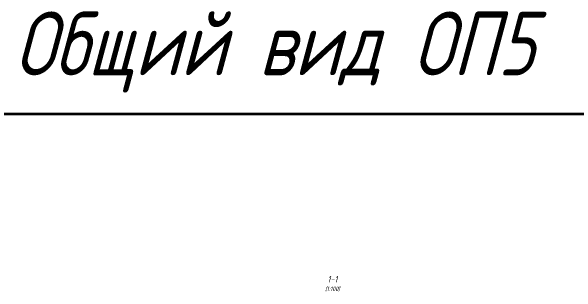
# Model space of a CAD drawing. Header units: millimetres. Extents: x 263685 to 14136308, y -2404013 to 2433772.
# Drawn here: x 7138528 to 7182962, y 842603 to 864729 of the extents above; entities that cross this region are included whole.
import ezdxf

# ---------------------------------------------------------------- set-up
doc = ezdxf.new("R2010")
doc.units = ezdxf.units.MM
doc.layers.add('1-Бетон', color=106, linetype='Continuous', lineweight=35)
doc.layers.add('ИС_ТаБл', color=5, linetype='Continuous', lineweight=35)
doc.styles.add('ISOCPEUR', font='isocpeur.ttf', dxfattribs={"width": 0.8, "oblique": 15, "height": 2.5})
doc.styles.add('М150', font='isocpeur.ttf', dxfattribs={"width": 0.8, "oblique": 15, "height": 375})

msp = doc.modelspace()

# ---------------------------------------------------------------- linework, layer by layer
at = {"layer": '1-Бетон'}
msp.add_lwpolyline([(7128178.4958, 856655.6275), (7209897.5675, 856655.6275), (7209897.5675, 768155.2594), (7128178.4958, 768155.2594)], close=True, dxfattribs=at)

# ---------------------------------------------------------------- texts
at = {"layer": '1-Бетон', "insert": (7138769.2918, 864695.645), "char_height": 5000, "attachment_point": 1, "style": 'ISOCPEUR'}
msp.add_mtext_dynamic_manual_height_columns('Общий вид ОП5', width=1902834.80967, gutter_width=12.5, heights=[0], dxfattribs=at)
at = {"layer": 'ИС_ТаБл', "color": 1, "insert": (7163765.2641, 843892.7099, 103864.599), "char_height": 1000, "attachment_point": 5, "style": 'М150'}
msp.add_mtext('{\\H0.7x;\\P\\pxsm1;\\H0.71429x;1-1\\P\\H0.7x;(1:100)}', dxfattribs=at)

doc.saveas('drawing.dxf')
